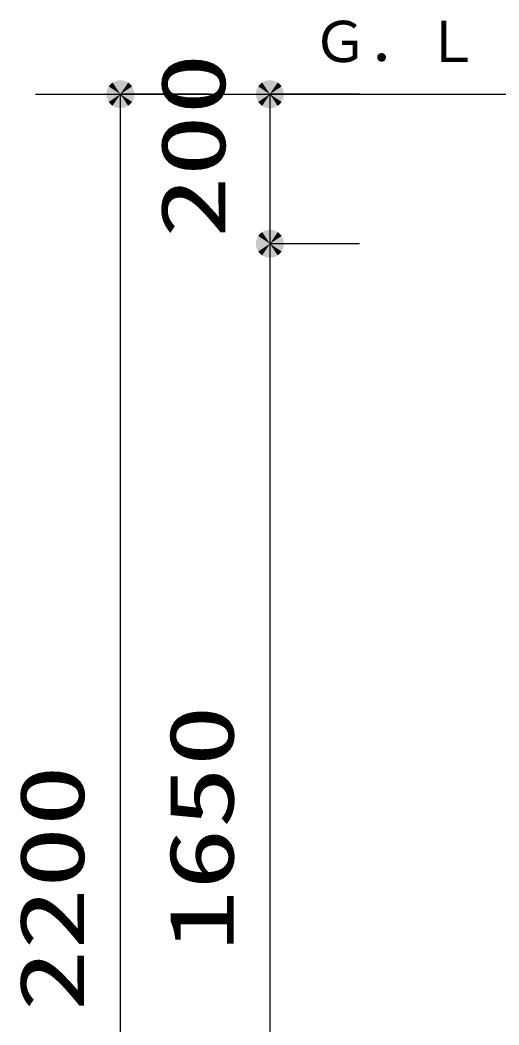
# Model space of a CAD drawing. Units: millimetres, scale not verified. Extents: x -9523 to 7796, y -6970 to 5108.
# Drawn here: x -1742 to -1101, y 171 to 1515 of the extents above; entities that cross this region are included whole.
import ezdxf
from ezdxf.enums import TextEntityAlignment as Align

# ---------------------------------------------------------------- set-up
doc = ezdxf.new("R2010")
doc.units = ezdxf.units.MM
doc.header["$LTSCALE"] = 30
doc.layers.add('0-2_SEISAKU', color=2, linetype='Continuous', lineweight=25)
doc.layers.add('0-6_SUNPO', color=7, linetype='Continuous', lineweight=25)
doc.styles.add('MS Gothic', font='')
doc.styles.add('ＭＳ ゴシック', font='')
doc.styles.get('MS Gothic').set_extended_font_data('MS Gothic')
doc.styles.get('ＭＳ ゴシック').set_extended_font_data('MS Gothic')

msp = doc.modelspace()

# ---------------------------------------------------------------- linework, layer by layer
at = {"layer": '0-2_SEISAKU'}
msp.add_line((-1721.17, 1416.06), (1109.96, 1416.06), dxfattribs=at)
at = {"layer": '0-6_SUNPO', "color": 4}
for p, q in [((-1487.44, 1416.06), (-1607.44, 1416.06)), ((-1607.44, -783.94), (-1607.44, 1416.06)), ((-1287.44, 1416.06), (-1407.44, 1416.06)), ((-1407.44, 1416.06), (-1407.44, 1216.06)), ((-1287.44, 1216.06), (-1407.44, 1216.06)), ((-1287.44, 1216.06), (-1407.44, 1216.06)), ((-1407.44, 1216.06), (-1407.44, -433.94))]:
    msp.add_line(p, q, dxfattribs=at)
at = {"layer": '0-6_SUNPO'}
for points in [[(-1623.03, 1426.48), (-1607.44, 1416.06), (-1624.76, 1423.24)], [(-1620.7, 1429.32), (-1607.44, 1416.06), (-1623.03, 1426.48)], [(-1617.86, 1431.65), (-1607.44, 1416.06), (-1620.7, 1429.32)], [(-1614.62, 1433.38), (-1607.44, 1416.06), (-1617.86, 1431.65)], [(-1611.1, 1434.45), (-1607.44, 1416.06), (-1614.62, 1433.38)], [(-1607.44, 1434.81), (-1607.44, 1416.06), (-1611.1, 1434.45)], [(-1603.78, 1434.45), (-1607.44, 1416.06), (-1607.44, 1434.81)], [(-1600.27, 1433.38), (-1607.44, 1416.06), (-1603.78, 1434.45)], [(-1597.02, 1431.65), (-1607.44, 1416.06), (-1600.27, 1433.38)], [(-1594.18, 1429.32), (-1607.44, 1416.06), (-1597.02, 1431.65)], [(-1591.85, 1426.48), (-1607.44, 1416.06), (-1594.18, 1429.32)], [(-1590.12, 1423.24), (-1607.44, 1416.06), (-1591.85, 1426.48)], [(-1423.03, 1426.48), (-1407.44, 1416.06), (-1424.76, 1423.24)], [(-1420.7, 1429.32), (-1407.44, 1416.06), (-1423.03, 1426.48)], [(-1417.86, 1431.65), (-1407.44, 1416.06), (-1420.7, 1429.32)], [(-1414.62, 1433.38), (-1407.44, 1416.06), (-1417.86, 1431.65)], [(-1411.1, 1434.45), (-1407.44, 1416.06), (-1414.62, 1433.38)], [(-1407.44, 1434.81), (-1407.44, 1416.06), (-1411.1, 1434.45)], [(-1403.78, 1434.45), (-1407.44, 1416.06), (-1407.44, 1434.81)], [(-1400.27, 1433.38), (-1407.44, 1416.06), (-1403.78, 1434.45)], [(-1397.02, 1431.65), (-1407.44, 1416.06), (-1400.27, 1433.38)], [(-1394.18, 1429.32), (-1407.44, 1416.06), (-1397.02, 1431.65)], [(-1391.85, 1426.48), (-1407.44, 1416.06), (-1394.18, 1429.32)], [(-1390.12, 1423.24), (-1407.44, 1416.06), (-1391.85, 1426.48)], [(-1625.83, 1419.72), (-1607.44, 1416.06), (-1626.19, 1416.06)], [(-1626.19, 1416.06), (-1607.44, 1416.06), (-1625.83, 1412.4)], [(-1624.76, 1423.24), (-1607.44, 1416.06), (-1625.83, 1419.72)], [(-1625.83, 1412.4), (-1607.44, 1416.06), (-1624.76, 1408.89)], [(-1624.76, 1408.89), (-1607.44, 1416.06), (-1623.03, 1405.64)], [(-1623.03, 1405.64), (-1607.44, 1416.06), (-1620.7, 1402.8)], [(-1620.7, 1402.8), (-1607.44, 1416.06), (-1617.86, 1400.47)], [(-1617.86, 1400.47), (-1607.44, 1416.06), (-1614.62, 1398.74)], [(-1614.62, 1398.74), (-1607.44, 1416.06), (-1611.1, 1397.67)], [(-1611.1, 1397.67), (-1607.44, 1416.06), (-1607.44, 1397.31)], [(-1589.05, 1419.72), (-1607.44, 1416.06), (-1590.12, 1423.24)], [(-1588.69, 1416.06), (-1607.44, 1416.06), (-1589.05, 1419.72)], [(-1607.44, 1397.31), (-1607.44, 1416.06), (-1603.78, 1397.67)], [(-1603.78, 1397.67), (-1607.44, 1416.06), (-1600.27, 1398.74)], [(-1600.27, 1398.74), (-1607.44, 1416.06), (-1597.02, 1400.47)], [(-1597.02, 1400.47), (-1607.44, 1416.06), (-1594.18, 1402.8)], [(-1594.18, 1402.8), (-1607.44, 1416.06), (-1591.85, 1405.64)], [(-1591.85, 1405.64), (-1607.44, 1416.06), (-1590.12, 1408.89)], [(-1590.12, 1408.89), (-1607.44, 1416.06), (-1589.05, 1412.4)], [(-1589.05, 1412.4), (-1607.44, 1416.06), (-1588.69, 1416.06)], [(-1425.83, 1419.72), (-1407.44, 1416.06), (-1426.19, 1416.06)], [(-1426.19, 1416.06), (-1407.44, 1416.06), (-1425.83, 1412.4)], [(-1424.76, 1423.24), (-1407.44, 1416.06), (-1425.83, 1419.72)], [(-1425.83, 1412.4), (-1407.44, 1416.06), (-1424.76, 1408.89)], [(-1424.76, 1408.89), (-1407.44, 1416.06), (-1423.03, 1405.64)], [(-1423.03, 1405.64), (-1407.44, 1416.06), (-1420.7, 1402.8)], [(-1420.7, 1402.8), (-1407.44, 1416.06), (-1417.86, 1400.47)], [(-1417.86, 1400.47), (-1407.44, 1416.06), (-1414.62, 1398.74)], [(-1414.62, 1398.74), (-1407.44, 1416.06), (-1411.1, 1397.67)], [(-1411.1, 1397.67), (-1407.44, 1416.06), (-1407.44, 1397.31)], [(-1389.05, 1419.72), (-1407.44, 1416.06), (-1390.12, 1423.24)], [(-1388.69, 1416.06), (-1407.44, 1416.06), (-1389.05, 1419.72)], [(-1407.44, 1397.31), (-1407.44, 1416.06), (-1403.78, 1397.67)], [(-1403.78, 1397.67), (-1407.44, 1416.06), (-1400.27, 1398.74)], [(-1400.27, 1398.74), (-1407.44, 1416.06), (-1397.02, 1400.47)], [(-1397.02, 1400.47), (-1407.44, 1416.06), (-1394.18, 1402.8)], [(-1394.18, 1402.8), (-1407.44, 1416.06), (-1391.85, 1405.64)], [(-1391.85, 1405.64), (-1407.44, 1416.06), (-1390.12, 1408.89)], [(-1390.12, 1408.89), (-1407.44, 1416.06), (-1389.05, 1412.4)], [(-1389.05, 1412.4), (-1407.44, 1416.06), (-1388.69, 1416.06)], [(-1424.76, 1223.24), (-1407.44, 1216.06), (-1425.83, 1219.72)], [(-1424.76, 1223.24), (-1407.44, 1216.06), (-1425.83, 1219.72)], [(-1423.03, 1226.48), (-1407.44, 1216.06), (-1424.76, 1223.24)], [(-1423.03, 1226.48), (-1407.44, 1216.06), (-1424.76, 1223.24)], [(-1420.7, 1229.32), (-1407.44, 1216.06), (-1423.03, 1226.48)], [(-1420.7, 1229.32), (-1407.44, 1216.06), (-1423.03, 1226.48)], [(-1417.86, 1231.65), (-1407.44, 1216.06), (-1420.7, 1229.32)], [(-1417.86, 1231.65), (-1407.44, 1216.06), (-1420.7, 1229.32)], [(-1414.62, 1233.38), (-1407.44, 1216.06), (-1417.86, 1231.65)], [(-1414.62, 1233.38), (-1407.44, 1216.06), (-1417.86, 1231.65)], [(-1411.1, 1234.45), (-1407.44, 1216.06), (-1414.62, 1233.38)], [(-1411.1, 1234.45), (-1407.44, 1216.06), (-1414.62, 1233.38)], [(-1407.44, 1234.81), (-1407.44, 1216.06), (-1411.1, 1234.45)], [(-1407.44, 1234.81), (-1407.44, 1216.06), (-1411.1, 1234.45)], [(-1403.78, 1234.45), (-1407.44, 1216.06), (-1407.44, 1234.81)], [(-1403.78, 1234.45), (-1407.44, 1216.06), (-1407.44, 1234.81)], [(-1400.27, 1233.38), (-1407.44, 1216.06), (-1403.78, 1234.45)], [(-1400.27, 1233.38), (-1407.44, 1216.06), (-1403.78, 1234.45)], [(-1397.02, 1231.65), (-1407.44, 1216.06), (-1400.27, 1233.38)], [(-1397.02, 1231.65), (-1407.44, 1216.06), (-1400.27, 1233.38)], [(-1394.18, 1229.32), (-1407.44, 1216.06), (-1397.02, 1231.65)], [(-1394.18, 1229.32), (-1407.44, 1216.06), (-1397.02, 1231.65)], [(-1391.85, 1226.48), (-1407.44, 1216.06), (-1394.18, 1229.32)], [(-1391.85, 1226.48), (-1407.44, 1216.06), (-1394.18, 1229.32)], [(-1390.12, 1223.24), (-1407.44, 1216.06), (-1391.85, 1226.48)], [(-1390.12, 1223.24), (-1407.44, 1216.06), (-1391.85, 1226.48)], [(-1389.05, 1219.72), (-1407.44, 1216.06), (-1390.12, 1223.24)], [(-1389.05, 1219.72), (-1407.44, 1216.06), (-1390.12, 1223.24)], [(-1425.83, 1219.72), (-1407.44, 1216.06), (-1426.19, 1216.06)], [(-1425.83, 1219.72), (-1407.44, 1216.06), (-1426.19, 1216.06)], [(-1426.19, 1216.06), (-1407.44, 1216.06), (-1425.83, 1212.4)], [(-1426.19, 1216.06), (-1407.44, 1216.06), (-1425.83, 1212.4)], [(-1425.83, 1212.4), (-1407.44, 1216.06), (-1424.76, 1208.89)], [(-1425.83, 1212.4), (-1407.44, 1216.06), (-1424.76, 1208.89)], [(-1424.76, 1208.89), (-1407.44, 1216.06), (-1423.03, 1205.64)], [(-1424.76, 1208.89), (-1407.44, 1216.06), (-1423.03, 1205.64)], [(-1423.03, 1205.64), (-1407.44, 1216.06), (-1420.7, 1202.8)], [(-1423.03, 1205.64), (-1407.44, 1216.06), (-1420.7, 1202.8)], [(-1420.7, 1202.8), (-1407.44, 1216.06), (-1417.86, 1200.47)], [(-1420.7, 1202.8), (-1407.44, 1216.06), (-1417.86, 1200.47)], [(-1417.86, 1200.47), (-1407.44, 1216.06), (-1414.62, 1198.74)], [(-1417.86, 1200.47), (-1407.44, 1216.06), (-1414.62, 1198.74)], [(-1414.62, 1198.74), (-1407.44, 1216.06), (-1411.1, 1197.67)], [(-1414.62, 1198.74), (-1407.44, 1216.06), (-1411.1, 1197.67)], [(-1411.1, 1197.67), (-1407.44, 1216.06), (-1407.44, 1197.31)], [(-1411.1, 1197.67), (-1407.44, 1216.06), (-1407.44, 1197.31)], [(-1388.69, 1216.06), (-1407.44, 1216.06), (-1389.05, 1219.72)], [(-1388.69, 1216.06), (-1407.44, 1216.06), (-1389.05, 1219.72)], [(-1407.44, 1197.31), (-1407.44, 1216.06), (-1403.78, 1197.67)], [(-1403.78, 1197.67), (-1407.44, 1216.06), (-1400.27, 1198.74)], [(-1400.27, 1198.74), (-1407.44, 1216.06), (-1397.02, 1200.47)], [(-1397.02, 1200.47), (-1407.44, 1216.06), (-1394.18, 1202.8)], [(-1394.18, 1202.8), (-1407.44, 1216.06), (-1391.85, 1205.64)], [(-1391.85, 1205.64), (-1407.44, 1216.06), (-1390.12, 1208.89)], [(-1390.12, 1208.89), (-1407.44, 1216.06), (-1389.05, 1212.4)], [(-1389.05, 1212.4), (-1407.44, 1216.06), (-1388.69, 1216.06)], [(-1407.44, 1197.31), (-1407.44, 1216.06), (-1403.78, 1197.67)], [(-1403.78, 1197.67), (-1407.44, 1216.06), (-1400.27, 1198.74)], [(-1400.27, 1198.74), (-1407.44, 1216.06), (-1397.02, 1200.47)], [(-1397.02, 1200.47), (-1407.44, 1216.06), (-1394.18, 1202.8)], [(-1394.18, 1202.8), (-1407.44, 1216.06), (-1391.85, 1205.64)], [(-1391.85, 1205.64), (-1407.44, 1216.06), (-1390.12, 1208.89)], [(-1390.12, 1208.89), (-1407.44, 1216.06), (-1389.05, 1212.4)], [(-1389.05, 1212.4), (-1407.44, 1216.06), (-1388.69, 1216.06)]]:
    msp.add_solid(points, dxfattribs=at)

# ---------------------------------------------------------------- texts
at = {"layer": '0-2_SEISAKU', "color": 4, "style": 'MS Gothic'}
msp.add_text('Ｇ．Ｌ', height=54.99, dxfattribs=at).set_placement((-1351.03, 1442.59), align=Align.BOTTOM_LEFT)
at = {"layer": '0-6_SUNPO', "color": 3, "style": 'ＭＳ ゴシック', "width": 1.4}
for s, p in [('200', (-1441.19, 1223.49)), ('1650', (-1429.94, 269.35)), ('2200', (-1629.94, 189.2))]:
    msp.add_text(s, height=86.59, rotation=90, dxfattribs=at).set_placement(p, align=Align.BOTTOM_LEFT)

doc.saveas('drawing.dxf')
